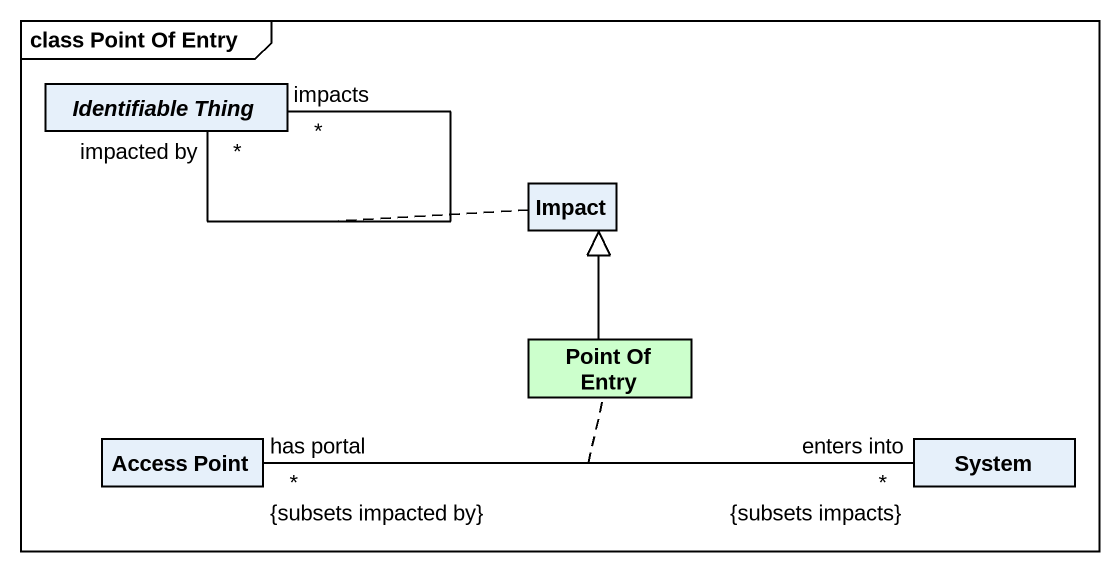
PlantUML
@startuml
mainframe class Point Of Entry
hide circle
hide empty members
abstract class "Identifiable Thing" as Identifiable_Thing
class Impact
class "Point Of Entry" as Point_Of_Entry #CCFFCC
class "Access Point" as Access_Point
class System
Identifiable_Thing "impacted by\n*" -- "impacts\n*" Identifiable_Thing
(Identifiable_Thing, Identifiable_Thing) .. Impact
Point_Of_Entry -up-|> Impact
Access_Point "has portal\n*\n{subsets impacted by}" -right- "enters into\n*\n{subsets impacts}" System
(Access_Point, System) .. Point_Of_Entry
@enduml
